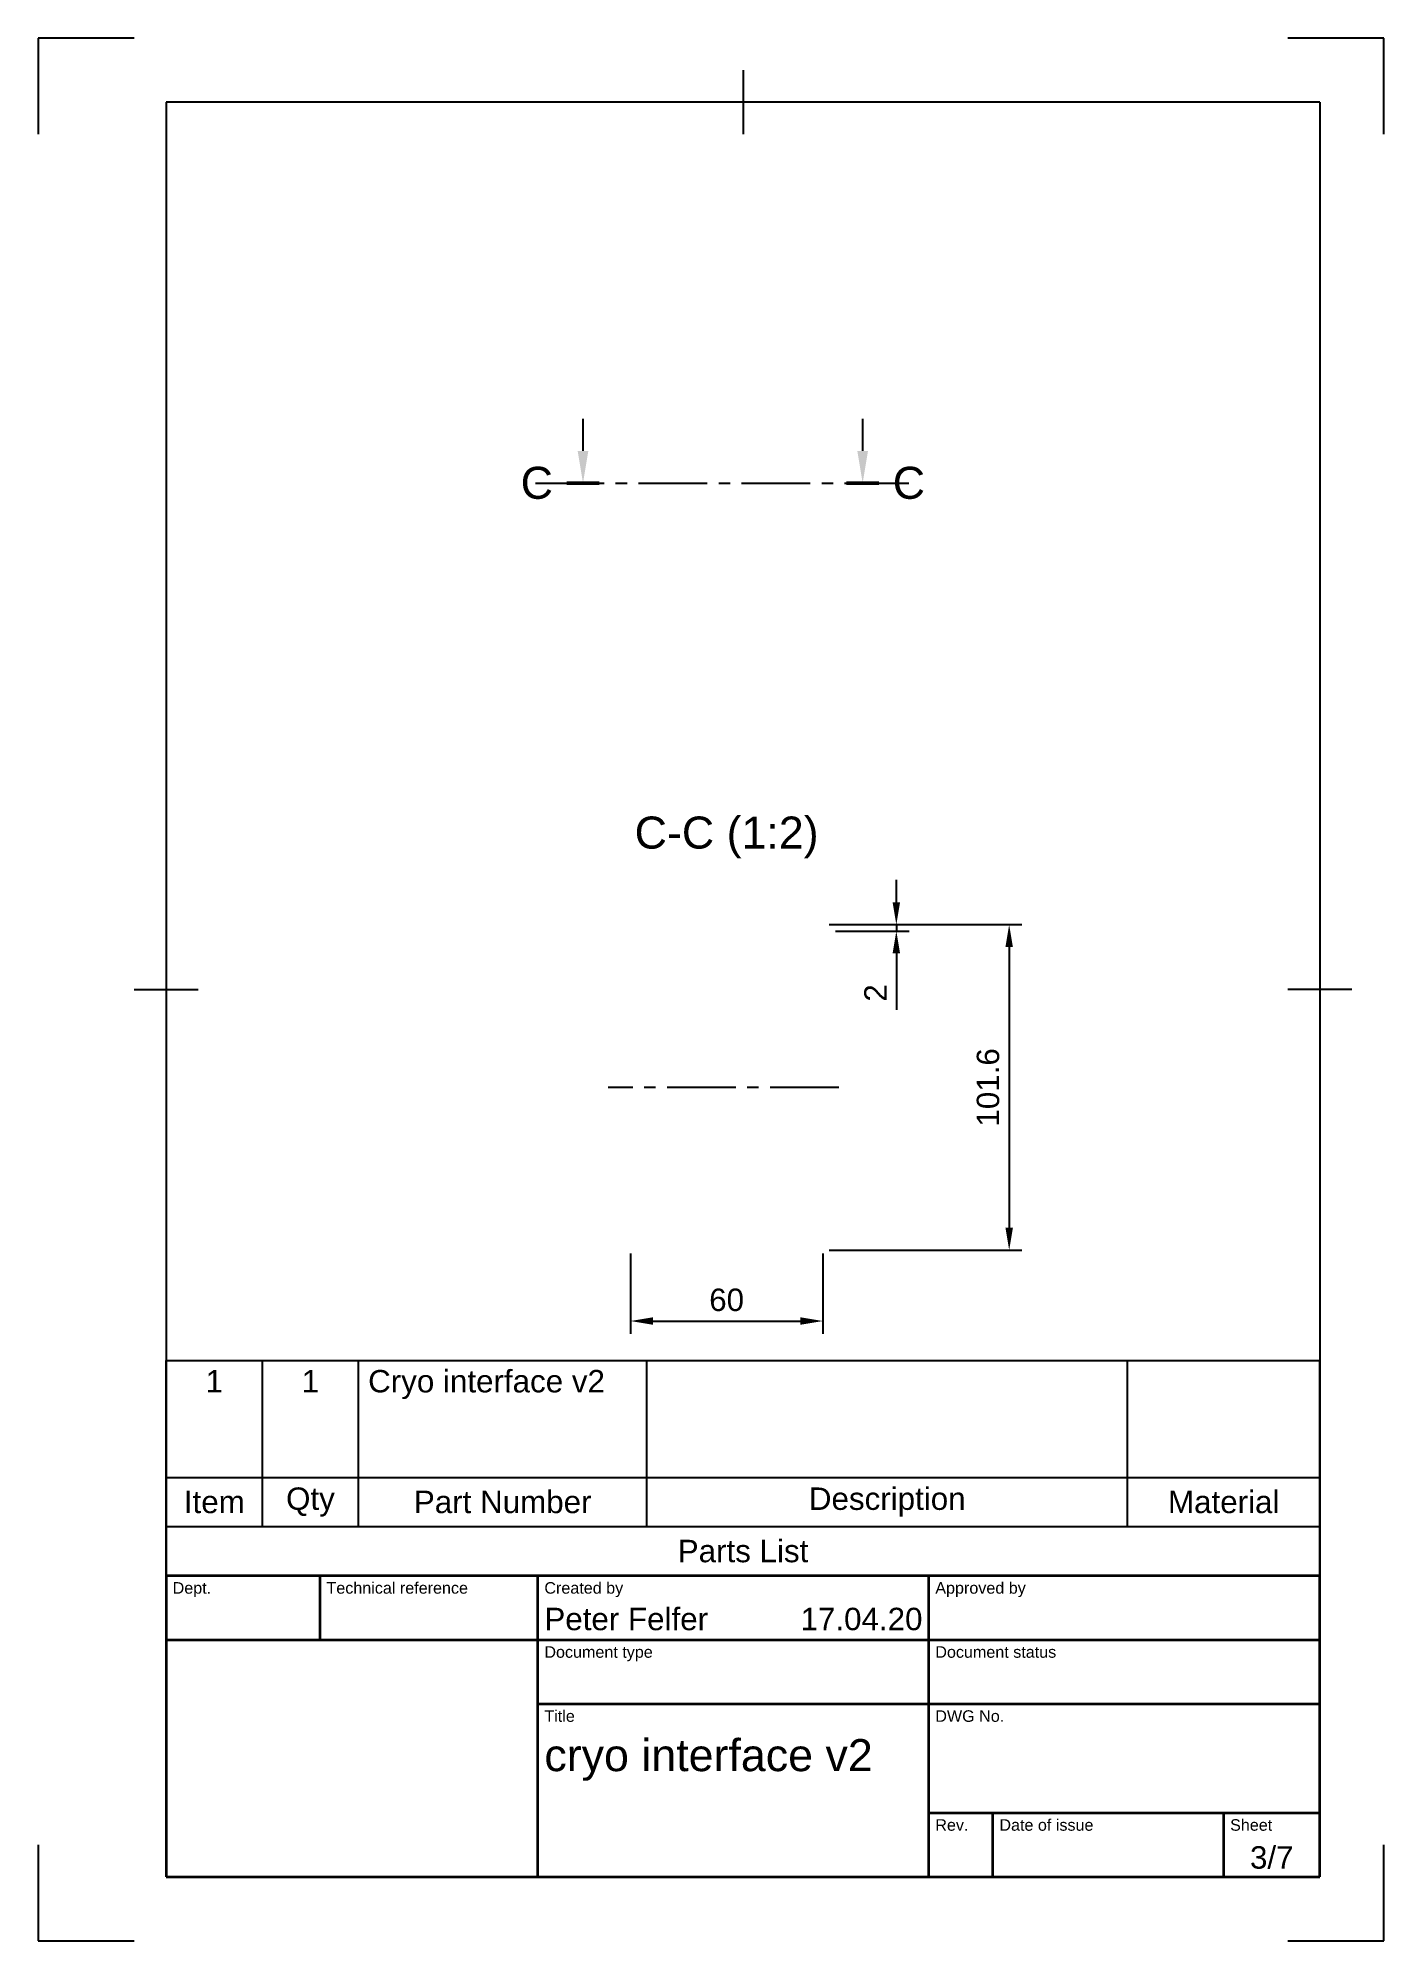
# Model space of a CAD drawing. Header units: millimetres. Extents: x 0 to 210, y 0 to 297.
import ezdxf
from ezdxf.enums import TextEntityAlignment as Align

# ---------------------------------------------------------------- set-up
doc = ezdxf.new("R2010")
doc.units = ezdxf.units.MM
doc.header["$LTSCALE"] = 0.75
doc.linetypes.add('CENTER2', pattern=[28.575, 19.05, -3.175, 3.175, -3.175])
for name, color, linetype, lineweight in [('Border', 7, 'Continuous', 25), ('FD_Dimensions', 7, 'Continuous', 25), ('Parts Lists', 7, 'Continuous', 25), ('Section Lines', 7, 'Continuous', 25), ('Smart Centers', 7, 'CENTER2', 25), ('TitleBlock', 7, 'Continuous', 35), ('View Labels', 7, 'Continuous', 25)]:
    doc.layers.add(name, color=color, linetype=linetype, lineweight=lineweight)
doc.styles.add('FusionTitle', font='')
doc.styles.get("Standard").update_dxf_attribs({"font": 'arial.ttf'})
doc.styles.get('FusionTitle').set_extended_font_data('Arial Unicode MS')
doc.dimstyles.new('Dim-ISO-25', dxfattribs={"dimtxt": 3.5, "dimasz": 3.5, "dimexe": 2, "dimexo": 2, "dimgap": 1.5, "dimtad": 1, "dimzin": 12, "dimdsep": 46, "dimtxsty": 'Standard', "dimcen": 0, "dimazin": 3, "dimtp": 0.1, "dimtm": 0.1, "dimtfac": 0.714, "dimtmove": 0, "dimatfit": 3, "dimfxl": 1, "dimtzin": 12, "dimarcsym": 0})

# ---------------------------------------------------------------- blocks, each defined once
blk = doc.blocks.new('ISO_TITLEBLOCK')
at = {"layer": 'TitleBlock'}
for p, q in [((0, 47), (-180, 47)), ((-180, 47), (-180, 0)), ((-156, 37), (-156, 47)), ((-122, 0), (-122, 47)), ((-61, 0), (-61, 47)), ((0, 0), (0, 47)), ((-180, 37), (0, 37)), ((-122, 27), (0, 27)), ((-61, 10), (0, 10)), ((-51, 0), (-51, 10)), ((-15, 0), (-15, 10)), ((-180, 0), (0, 0))]:
    blk.add_line(p, q, dxfattribs=at)
at = {"layer": 'TitleBlock', "style": 'FusionTitle'}
for s, p in [('Dept.', (-179, 46)), ('Technical reference', (-155, 46)), ('Created by', (-121, 46)), ('Approved by', (-60, 46)), ('Document type', (-121, 36)), ('Document status', (-60, 36)), ('Title', (-121, 26)), ('DWG No.', (-60, 26)), ('Rev.', (-60, 9)), ('Date of issue', (-50, 9)), ('Sheet', (-14, 9))]:
    blk.add_text(s, height=1.8, dxfattribs=at).set_placement(p, align=Align.TOP_LEFT)
for tag, p, height in [('DEPT', (-179, 38.5), 3.5), ('TECHNICAL_REFERENCE', (-155, 38.5), 3.5), ('CREATED_BY', (-121, 38.5), 3.5), ('APPROVED_BY', (-60, 38.5), 3.5), ('DOCUMENT_TYPE', (-121, 28.5), 3.5), ('DOCUMENT_STATUS', (-60, 28.5), 3.5), ('TITLE_1', (-121, 16.5), 5), ('TITLE_2', (-121, 9), 5), ('TITLE_3', (-121, 1.5), 5), ('DATE_OF_ISSUE', (-50, 1.5), 3.5)]:
    blk.add_attdef(tag, p, '', height=height, dxfattribs=at)
for tag, p in [('CREATED_DATE', (-62, 38.5)), ('APPROVED_DATE', (-1, 38.5))]:
    blk.add_attdef(tag, text='', height=3.5, dxfattribs=at).set_placement(p, align=Align.RIGHT)
for tag, height, p in [('DRAWING_NUMBER', 5, (-30.5, 16.6)), ('REV', 3.5, (-56, 3.1)), ('SHEET', 3.5, (-7.5, 3.1))]:
    blk.add_attdef(tag, text='', height=height, dxfattribs=at).set_placement(p, align=Align.MIDDLE)
blk = doc.blocks.new('ISO_A4(P)_SHEET')
at = {"layer": 'Border'}
for p, q in [((15, 297), (0, 297)), ((0, 297), (0, 282)), ((210, 297), (195, 297)), ((210, 282), (210, 297)), ((110, 292), (110, 282)), ((200, 287), (20, 287)), ((20, 287), (20, 10)), ((200, 287), (200, 10)), ((15, 148.5), (25, 148.5)), ((205, 148.5), (195, 148.5)), ((0, 15), (0, 0)), ((210, 0), (210, 15)), ((20, 10), (200, 10)), ((0, 0), (15, 0)), ((195, 0), (210, 0))]:
    blk.add_line(p, q, dxfattribs=at)
blk = doc.blocks.new('*U3')
at = {"layer": 'Smart Centers', "color": 0, "ltscale": 0.75, "transparency": 16777216}
blk.add_line((-29.314889, 0), (28.956211, 0), dxfattribs=at)
blk = doc.blocks.new('*U4')
at = {"layer": 'Smart Centers', "color": 0, "ltscale": 0.75, "transparency": 16777216}
blk.add_line((18, 0), (-18, 0), dxfattribs=at)
blk = doc.blocks.new('*T5')
at = {"layer": 'Parts Lists', "color": 0, "linetype": 'ByBlock', "lineweight": -2, "transparency": 16777216}
for p, q in [((0, 33.614598), (180, 33.614598)), ((0, 0), (0, 33.614598)), ((15, 7.666667), (15, 33.614598)), ((30, 7.666667), (30, 33.614598)), ((75, 7.666667), (75, 33.614598)), ((150, 7.666667), (150, 33.614598)), ((180, 0), (180, 33.614598)), ((0, 15.333333), (180, 15.333333)), ((0, 7.666667), (180, 7.666667)), ((0, 0), (180, 0))]:
    blk.add_line(p, q, dxfattribs=at)
at = {"layer": 'Parts Lists', "color": 0, "transparency": 16777216, "char_height": 3.5}
for s, insert, width, attachment_point in [('1', (7.5, 32.114598), 12, 2), ('1', (22.5, 32.114598), 12, 2), ('Cryo interface v2', (31.5, 32.114598), 42, 1), ('Item', (7.5, 11.5), 12, 5), ('Qty', (22.5, 11.5), 12, 5), ('Part Number', (52.5, 11.5), 42, 5), ('Description', (112.5, 11.5), 72, 5), ('Material', (165, 11.5), 27, 5), ('Parts List', (90, 3.833333), 177, 5)]:
    blk.add_mtext(s, dxfattribs=dict(at, insert=insert, width=width, attachment_point=attachment_point))
blk = doc.blocks.new('*D10')
at = {"layer": 'Defpoints', "color": 0, "transparency": 16777216}
for p in [(121.43804, 158.620613), (121.43804, 107.820613), (151.525332, 107.820613)]:
    blk.add_point(p, dxfattribs=at)
at = {"layer": 'FD_Dimensions', "lineweight": -2, "transparency": 16777216}
for p, q in [((123.43804, 158.620613), (153.525332, 158.620613)), ((151.525332, 155.120613), (151.525332, 111.320613)), ((123.43804, 107.820613), (153.525332, 107.820613))]:
    blk.add_line(p, q, dxfattribs=at)
at = {"layer": 'FD_Dimensions', "transparency": 16777216}
for points in [[(150.941999, 155.120613), (152.108665, 155.120613), (151.525332, 158.620613)], [(150.941999, 111.320613), (152.108665, 111.320613), (151.525332, 107.820613)]]:
    blk.add_solid(points, dxfattribs=at)
at = {"layer": 'FD_Dimensions', "color": 0, "transparency": 16777216, "insert": (148.238326, 133.220613), "char_height": 3.5, "attachment_point": 5, "rotation": 90}
blk.add_mtext('101.6', dxfattribs=at)
blk = doc.blocks.new('*D11')
at = {"layer": 'Defpoints', "color": 0, "transparency": 16777216}
for p in [(92.43804, 109.320613), (122.43804, 109.320613), (122.43804, 96.753976)]:
    blk.add_point(p, dxfattribs=at)
at = {"layer": 'FD_Dimensions', "lineweight": -2, "transparency": 16777216}
for p, q in [((92.43804, 107.320613), (92.43804, 94.753976)), ((122.43804, 107.320613), (122.43804, 94.753976)), ((95.93804, 96.753976), (118.93804, 96.753976))]:
    blk.add_line(p, q, dxfattribs=at)
at = {"layer": 'FD_Dimensions', "transparency": 16777216}
for points in [[(95.93804, 97.33731), (95.93804, 96.170643), (92.43804, 96.753976)], [(118.93804, 97.33731), (118.93804, 96.170643), (122.43804, 96.753976)]]:
    blk.add_solid(points, dxfattribs=at)
at = {"layer": 'FD_Dimensions', "color": 0, "transparency": 16777216, "insert": (107.43804, 100.040982), "char_height": 3.5, "attachment_point": 5}
blk.add_mtext('60', dxfattribs=at)
blk = doc.blocks.new('*D12')
at = {"layer": 'Defpoints', "color": 0, "transparency": 16777216}
for p in [(121.43804, 158.620613), (122.43804, 157.620613), (133.919487, 157.620613)]:
    blk.add_point(p, dxfattribs=at)
at = {"layer": 'FD_Dimensions', "lineweight": -2, "transparency": 16777216}
for p, q in [((133.919487, 162.120613), (133.919487, 165.620613)), ((123.43804, 158.620613), (135.919487, 158.620613)), ((124.43804, 157.620613), (135.919487, 157.620613)), ((133.919487, 158.620613), (133.919487, 157.620613)), ((133.919487, 154.120613), (133.919487, 145.3024))]:
    blk.add_line(p, q, dxfattribs=at)
at = {"layer": 'FD_Dimensions', "transparency": 16777216}
for points in [[(133.336153, 162.120613), (134.50282, 162.120613), (133.919487, 158.620613)], [(133.336153, 154.120613), (134.50282, 154.120613), (133.919487, 157.620613)]]:
    blk.add_solid(points, dxfattribs=at)
at = {"layer": 'FD_Dimensions', "color": 0, "transparency": 16777216, "insert": (130.662324, 147.961507), "char_height": 3.5, "attachment_point": 5, "rotation": 90}
blk.add_mtext('2', dxfattribs=at)

msp = doc.modelspace()

# ---------------------------------------------------------------- linework, layer by layer
at = {"layer": 'Section Lines'}
for p, q in [((85.030596, 232.549343), (85.030596, 237.549343)), ((128.666145, 232.549343), (128.666145, 237.549343))]:
    msp.add_line(p, q, dxfattribs=at)
at = {"layer": 'Section Lines', "lineweight": 50}
for p, q in [((82.530596, 227.549343), (87.530596, 227.549343)), ((131.166145, 227.549343), (126.166145, 227.549343))]:
    msp.add_line(p, q, dxfattribs=at)
at = {"layer": 'Section Lines'}
for points in [[(85.863929, 232.549343), (85.030596, 227.549343), (84.197263, 232.549343)], [(129.499479, 232.549343), (128.666145, 227.549343), (127.832812, 232.549343)]]:
    msp.add_solid(points, dxfattribs=at)

# ---------------------------------------------------------------- block references
msp.add_blockref('*T5', (20, 57))
at = {"layer": 'Border'}
msp.add_blockref('ISO_A4(P)_SHEET', (0, 0), dxfattribs=at)
at = {"layer": 'Smart Centers', "ltscale": 0.75}
for name, p in [('*U3', (106.93804, 227.549343)), ('*U4', (106.93804, 133.220613))]:
    msp.add_blockref(name, p, dxfattribs=at)
at = {"layer": 'TitleBlock'}
msp.add_blockref('ISO_TITLEBLOCK', (200, 10), dxfattribs=at).add_auto_attribs({'CREATED_DATE': '17.04.20', 'SHEET': '3/7', 'TITLE_1': 'cryo interface v2', 'CREATED_BY': 'Peter Felfer'})

# ---------------------------------------------------------------- texts
at = {"layer": 'Section Lines', "char_height": 5, "attachment_point": 5}
for insert in [(77.8205, 227.549343), (135.876241, 227.549343)]:
    msp.add_mtext('C', dxfattribs=dict(at, insert=insert))
at = {"layer": 'View Labels', "insert": (107.43804, 168.986923), "char_height": 5, "width": 30.617326, "attachment_point": 8}
msp.add_mtext('C-C (1:2)', dxfattribs=at)

# ---------------------------------------------------------------- dimensions: what is measured, and where the dimension line sits
at = {"layer": 'FD_Dimensions'}
for base, p1, p2, angle, picture, middle in [((133.919487, 157.620613), (121.43804, 158.620613), (122.43804, 157.620613), 90, '*D12', (130.662324, 147.961507)), ((151.525332, 107.820613), (121.43804, 158.620613), (121.43804, 107.820613), 270, '*D10', (148.238326, 133.220613)), ((122.43804, 96.753976), (92.43804, 109.320613), (122.43804, 109.320613), 180, '*D11', (107.43804, 100.040982))]:
    dim = msp.add_linear_dim(base=base, p1=p1, p2=p2, angle=angle, dimstyle='Dim-ISO-25', override={"dimlfac": 2, "dimclrd": 256, "dimclre": 256}, dxfattribs=at)
    dim.commit()
    dim.dimension.update_dxf_attribs({"geometry": picture, "text_midpoint": middle})

doc.saveas('drawing.dxf')
